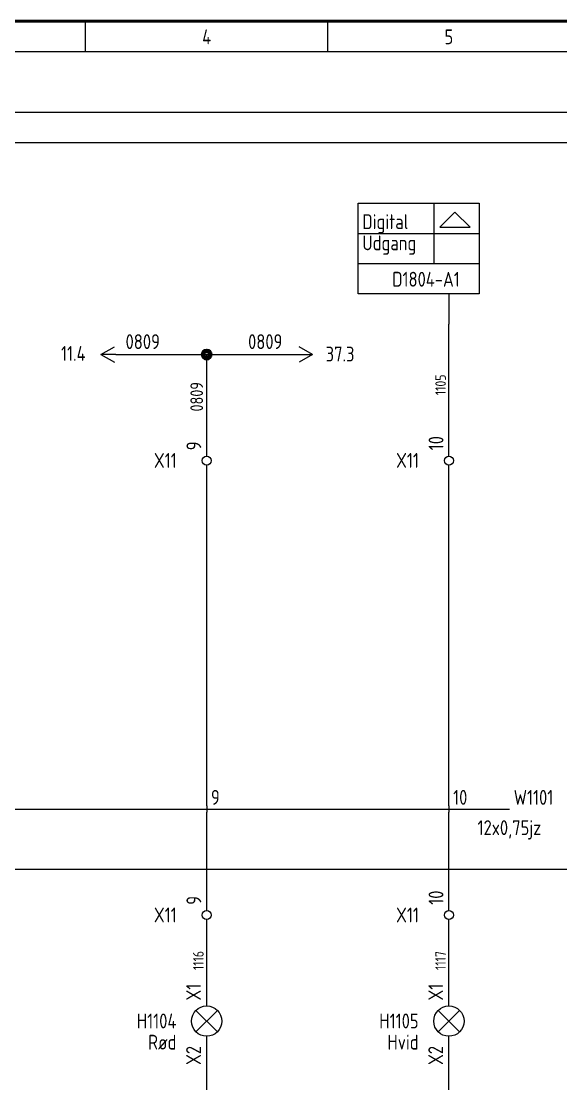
# Model space of a CAD drawing. Header units: millimetres. Extents: x 10 to 410, y 10 to 275.
# Drawn here: x 159.4 to 248.5, y 99.7 to 275 of the extents above; entities that cross this region are included whole.
import ezdxf
from ezdxf.enums import TextEntityAlignment as Align

# ---------------------------------------------------------------- set-up
doc = ezdxf.new("R2010")
doc.units = ezdxf.units.MM
doc.linetypes.add('Caddy_Solid', pattern=[0])
doc.styles.add('Caddy_Vectorfont1p', font='isocp___.ttf', dxfattribs={"width": 0.9})

# ---------------------------------------------------------------- blocks, each defined once
blk = doc.blocks.new('Blk1')
at = {"linetype": 'Caddy_Solid', "lineweight": 50}
blk.add_line((10, 275), (410, 275), dxfattribs=at)
at = {"linetype": 'Caddy_Solid', "lineweight": 25}
for p, q in [((170, 270), (170, 275)), ((210, 270), (210, 275)), ((15, 270), (405, 270))]:
    blk.add_line(p, q, dxfattribs=at)
at = {"lineweight": 25, "style": 'Caddy_Vectorfont1p', "width": 0.9}
for s, p in [('4', (190, 271.2)), ('5', (230, 271.2))]:
    blk.add_text(s, height=2.45, dxfattribs=at).set_placement(p, align=Align.CENTER)
blk = doc.blocks.new('Blk23')
at = {"linetype": 'Caddy_Solid', "lineweight": 25}
for p, q in [((190, 112.5), (190, 115)), ((188.23, 111.77), (191.77, 108.23)), ((188.23, 108.23), (191.77, 111.77)), ((190, 105), (190, 107.5))]:
    blk.add_line(p, q, dxfattribs=at)
blk.add_circle((190, 110), 2.5, dxfattribs=at)
at = {"lineweight": 25, "style": 'Caddy_Vectorfont1p', "width": 0.9}
blk.add_attdef('$TAG175000_00', (189.05, 113.4), '', height=2.45, rotation=90, dxfattribs=at)
at = {"lineweight": 25, "style": 'Caddy_Vectorfont1p', "width": 0.9, "flags": 1}
for tag, p in [('$TAG140020', (185, 115.8)), ('$TAG140050', (185, 112.3)), ('$TAG160040', (185, 101.8))]:
    blk.add_attdef(tag, text='', height=2.45, dxfattribs=at).set_placement(p, align=Align.RIGHT)
at = {"lineweight": 25, "style": 'Caddy_Vectorfont1p', "width": 0.9}
for tag, p in [('$TAG160010', (185, 108.8)), ('$TAG160030', (185, 105.3))]:
    blk.add_attdef(tag, text='', height=2.45, dxfattribs=at).set_placement(p, align=Align.RIGHT)
blk.add_attdef('$TAG175000_01', text='', height=2.45, rotation=90, dxfattribs=at).set_placement((189.05, 105.9), align=Align.RIGHT)
blk = doc.blocks.new('Blk24')
at = {"linetype": 'Caddy_Solid', "lineweight": 25}
for p, q in [((172.5, 220), (174.75, 221.25)), ((172.5, 220), (174.75, 218.75)), ((175, 220), (172.5, 220))]:
    blk.add_line(p, q, dxfattribs=at)
at = {"lineweight": 25, "style": 'Caddy_Vectorfont1p', "width": 0.9, "flags": 1}
for tag, p in [('$TAG140020', (176.6, 227.9)), ('$TAG140050', (176.6, 224.4))]:
    blk.add_attdef(tag, p, '', height=2.45, dxfattribs=at)
at = {"lineweight": 25, "style": 'Caddy_Vectorfont1p', "width": 0.9}
blk.add_attdef('$TAG160010', (176.6, 220.9), '', height=2.45, dxfattribs=at)
blk.add_attdef('$TAG160500', text='', height=2.45, dxfattribs=at).set_placement((170, 218.95), align=Align.RIGHT)
blk = doc.blocks.new('Blk35')
at = {"linetype": 'Caddy_Solid', "lineweight": 25}
for p, q in [((190, 203.25), (190, 205)), ((190, 200), (190, 201.75))]:
    blk.add_line(p, q, dxfattribs=at)
blk.add_circle((190, 202.5), 0.75, dxfattribs=at)
at = {"lineweight": 25, "style": 'Caddy_Vectorfont1p', "width": 0.9}
blk.add_attdef('$TAG160400', (189.1, 204.2), '', height=2.45, rotation=90, dxfattribs=at)
at = {"lineweight": 25, "style": 'Caddy_Vectorfont1p', "width": 0.9, "flags": 1}
blk.add_attdef('$TAG160410', (192.6, 204.2), '', height=2.45, rotation=90, dxfattribs=at)
for tag, p in [('$TAG140020', (185.05, 208.3)), ('$TAG140050', (185.05, 204.8)), ('$TAG160030', (185.05, 197.8)), ('$TAG160040', (185.05, 192.8))]:
    blk.add_attdef(tag, text='', height=2.45, dxfattribs=at).set_placement(p, align=Align.RIGHT)
at = {"lineweight": 25, "style": 'Caddy_Vectorfont1p', "width": 0.9}
blk.add_attdef('$TAG160010', text='', height=2.45, dxfattribs=at).set_placement((185.05, 201.3), align=Align.RIGHT)
blk = doc.blocks.new('Blk36')
at = {"linetype": 'Caddy_Solid', "lineweight": 25}
for p, q in [((230, 112.5), (230, 115)), ((228.23, 111.77), (231.77, 108.23)), ((228.23, 108.23), (231.77, 111.77)), ((230, 105), (230, 107.5))]:
    blk.add_line(p, q, dxfattribs=at)
blk.add_circle((230, 110), 2.5, dxfattribs=at)
at = {"lineweight": 25, "style": 'Caddy_Vectorfont1p', "width": 0.9}
blk.add_attdef('$TAG175000_00', (229.05, 113.4), '', height=2.45, rotation=90, dxfattribs=at)
at = {"lineweight": 25, "style": 'Caddy_Vectorfont1p', "width": 0.9, "flags": 1}
for tag, p in [('$TAG140020', (225, 115.8)), ('$TAG140050', (225, 112.3)), ('$TAG160040', (225, 101.8))]:
    blk.add_attdef(tag, text='', height=2.45, dxfattribs=at).set_placement(p, align=Align.RIGHT)
at = {"lineweight": 25, "style": 'Caddy_Vectorfont1p', "width": 0.9}
for tag, p in [('$TAG160010', (225, 108.8)), ('$TAG160030', (225, 105.3))]:
    blk.add_attdef(tag, text='', height=2.45, dxfattribs=at).set_placement(p, align=Align.RIGHT)
blk.add_attdef('$TAG175000_01', text='', height=2.45, rotation=90, dxfattribs=at).set_placement((229.05, 105.9), align=Align.RIGHT)
blk = doc.blocks.new('Blk37')
at = {"linetype": 'Caddy_Solid', "lineweight": 25}
for p, q in [((230, 203.25), (230, 205)), ((230, 200), (230, 201.75))]:
    blk.add_line(p, q, dxfattribs=at)
blk.add_circle((230, 202.5), 0.75, dxfattribs=at)
at = {"lineweight": 25, "style": 'Caddy_Vectorfont1p', "width": 0.9}
blk.add_attdef('$TAG160400', (229.1, 204.2), '', height=2.45, rotation=90, dxfattribs=at)
at = {"lineweight": 25, "style": 'Caddy_Vectorfont1p', "width": 0.9, "flags": 1}
blk.add_attdef('$TAG160410', (232.6, 204.2), '', height=2.45, rotation=90, dxfattribs=at)
for tag, p in [('$TAG140020', (225.05, 208.3)), ('$TAG140050', (225.05, 204.8)), ('$TAG160030', (225.05, 197.8)), ('$TAG160040', (225.05, 192.8))]:
    blk.add_attdef(tag, text='', height=2.45, dxfattribs=at).set_placement(p, align=Align.RIGHT)
at = {"lineweight": 25, "style": 'Caddy_Vectorfont1p', "width": 0.9}
blk.add_attdef('$TAG160010', text='', height=2.45, dxfattribs=at).set_placement((225.05, 201.3), align=Align.RIGHT)
blk = doc.blocks.new('Blk39')
at = {"linetype": 'Caddy_Solid', "lineweight": 25}
for p, q in [((215, 245), (235, 245)), ((215, 230), (215, 245)), ((235, 245), (235, 230)), ((235, 230), (215, 230))]:
    blk.add_line(p, q, dxfattribs=at)
blk = doc.blocks.new('Blk38')
at = {"linetype": 'Caddy_Solid', "lineweight": 25}
for p, q in [((227.5, 245), (227.5, 235)), ((231, 243.5), (228.5, 241)), ((233.5, 241), (231, 243.5)), ((228.5, 241), (233.5, 241)), ((215, 240), (235, 240)), ((215, 235), (235, 235)), ((230, 230), (230, 225))]:
    blk.add_line(p, q, dxfattribs=at)
blk.add_blockref('Blk39', (0, 0, 1))
at = {"lineweight": 25, "style": 'Caddy_Vectorfont1p', "width": 0.9}
for s, p in [('Digital', (215.7, 240.7)), ('Udgang', (215.7, 237.2))]:
    blk.add_text(s, height=2.45, dxfattribs=at).set_placement(p)
at = {"lineweight": 25, "style": 'Caddy_Vectorfont1p', "width": 0.9, "flags": 1}
blk.add_attdef('$TAG160010', text='', height=2.45, dxfattribs=at).set_placement((208.46, 235.55), align=Align.RIGHT)
at = {"lineweight": 25, "style": 'Caddy_Vectorfont1p', "width": 0.9}
for tag, p in [('$TAG175100', (231.8, 231.2)), ('$TAG175110', (211.8, 228.7)), ('$TAG175120', (211.8, 225.2)), ('$TAG160500', (208.46, 221.55))]:
    blk.add_attdef(tag, text='', height=2.45, dxfattribs=at).set_placement(p, align=Align.RIGHT)
blk.add_attdef('$TAG175000_00', text='', height=2.45, rotation=90, dxfattribs=at).set_placement((229.05, 225.9), align=Align.RIGHT)
blk = doc.blocks.new('Blk48')
at = {"linetype": 'Caddy_Solid', "lineweight": 25}
for p, q in [((190, 128.25), (190, 130)), ((190, 125), (190, 126.75))]:
    blk.add_line(p, q, dxfattribs=at)
blk.add_circle((190, 127.5), 0.75, dxfattribs=at)
at = {"lineweight": 25, "style": 'Caddy_Vectorfont1p', "width": 0.9}
blk.add_attdef('$TAG160400', (189.1, 129.2), '', height=2.45, rotation=90, dxfattribs=at)
at = {"lineweight": 25, "style": 'Caddy_Vectorfont1p', "width": 0.9, "flags": 1}
blk.add_attdef('$TAG160410', (192.6, 129.2), '', height=2.45, rotation=90, dxfattribs=at)
for tag, p in [('$TAG140020', (185.05, 133.3)), ('$TAG140050', (185.05, 129.8)), ('$TAG160030', (185.05, 122.8)), ('$TAG160040', (185.05, 117.8))]:
    blk.add_attdef(tag, text='', height=2.45, dxfattribs=at).set_placement(p, align=Align.RIGHT)
at = {"lineweight": 25, "style": 'Caddy_Vectorfont1p', "width": 0.9}
blk.add_attdef('$TAG160010', text='', height=2.45, dxfattribs=at).set_placement((185.05, 126.3), align=Align.RIGHT)
blk = doc.blocks.new('Blk49')
at = {"linetype": 'Caddy_Solid', "lineweight": 25}
for p, q in [((230, 128.25), (230, 130)), ((230, 125), (230, 126.75))]:
    blk.add_line(p, q, dxfattribs=at)
blk.add_circle((230, 127.5), 0.75, dxfattribs=at)
at = {"lineweight": 25, "style": 'Caddy_Vectorfont1p', "width": 0.9}
blk.add_attdef('$TAG160400', (229.1, 129.2), '', height=2.45, rotation=90, dxfattribs=at)
at = {"lineweight": 25, "style": 'Caddy_Vectorfont1p', "width": 0.9, "flags": 1}
blk.add_attdef('$TAG160410', (232.6, 129.2), '', height=2.45, rotation=90, dxfattribs=at)
for tag, p in [('$TAG140020', (225.05, 133.3)), ('$TAG140050', (225.05, 129.8)), ('$TAG160030', (225.05, 122.8)), ('$TAG160040', (225.05, 117.8))]:
    blk.add_attdef(tag, text='', height=2.45, dxfattribs=at).set_placement(p, align=Align.RIGHT)
at = {"lineweight": 25, "style": 'Caddy_Vectorfont1p', "width": 0.9}
blk.add_attdef('$TAG160010', text='', height=2.45, dxfattribs=at).set_placement((225.05, 126.3), align=Align.RIGHT)
blk = doc.blocks.new('Blk58')
at = {"linetype": 'Caddy_Solid', "lineweight": 25}
blk.add_line((190, 145.5), (190, 144.5), dxfattribs=at)
at = {"lineweight": 25, "style": 'Caddy_Vectorfont1p', "width": 0.9}
blk.add_attdef('$TAG160210', (190.7, 145.7), '', height=2.45, dxfattribs=at)
at = {"lineweight": 25, "style": 'Caddy_Vectorfont1p', "width": 0.9, "flags": 1}
for tag, p in [('$TAG160010', (240.7, 145.7)), ('$TAG160220', (190.7, 140.7)), ('$TAG160030', (240.7, 140.7)), ('$TAG160230', (190.7, 135.7)), ('$TAG160200', (240.7, 135.7)), ('$TAG160040', (240.7, 130.7)), ('$TAG160101', (240.7, 125.7))]:
    blk.add_attdef(tag, p, '', height=2.45, dxfattribs=at)
blk = doc.blocks.new('Blk59')
at = {"linetype": 'Caddy_Solid', "lineweight": 25}
blk.add_line((230, 145.5), (230, 144.5), dxfattribs=at)
at = {"lineweight": 25, "style": 'Caddy_Vectorfont1p', "width": 0.9}
for tag, p in [('$TAG160210', (230.7, 145.7)), ('$TAG160010', (240.7, 145.7)), ('$TAG160030', (240.7, 140.7)), ('$TAG160200', (240.7, 135.7))]:
    blk.add_attdef(tag, p, '', height=2.45, dxfattribs=at)
at = {"lineweight": 25, "style": 'Caddy_Vectorfont1p', "width": 0.9, "flags": 1}
for tag, p in [('$TAG160220', (230.7, 140.7)), ('$TAG160230', (230.7, 135.7)), ('$TAG160040', (240.7, 130.7)), ('$TAG160101', (240.7, 125.7))]:
    blk.add_attdef(tag, p, '', height=2.45, dxfattribs=at)
blk = doc.blocks.new('Blk60')
at = {"linetype": 'Caddy_Solid', "lineweight": 25}
for p, q in [((207.5, 220), (205.25, 221.25)), ((205, 220), (207.5, 220)), ((207.5, 220), (205.25, 218.75))]:
    blk.add_line(p, q, dxfattribs=at)
at = {"lineweight": 25, "style": 'Caddy_Vectorfont1p', "width": 0.9, "flags": 1}
for tag, p in [('$TAG140020', (202.5, 227.9)), ('$TAG140050', (202.5, 224.4))]:
    blk.add_attdef(tag, text='', height=2.45, dxfattribs=at).set_placement(p, align=Align.RIGHT)
at = {"lineweight": 25, "style": 'Caddy_Vectorfont1p', "width": 0.9}
blk.add_attdef('$TAG160010', text='', height=2.45, dxfattribs=at).set_placement((202.5, 220.9), align=Align.RIGHT)
blk.add_attdef('$TAG160500', (209.65, 218.85), '', height=2.45, dxfattribs=at)

msp = doc.modelspace()

# ---------------------------------------------------------------- linework, layer by layer
at = {"linetype": 'Caddy_Solid', "lineweight": 25}
for p, q in [((70, 260), (392.5, 260)), ((75, 255), (392.5, 255)), ((230, 205), (230, 225)), ((175, 220), (190, 220)), ((190, 205), (190, 220)), ((190, 220), (205, 220)), ((190, 145.5), (190, 200)), ((230, 145.5), (230, 200)), ((55, 145), (240, 145)), ((190, 130), (190, 144.5)), ((230, 130), (230, 144.5)), ((255, 135), (30, 135)), ((190, 115), (190, 125)), ((230, 115), (230, 125)), ((190, 90), (190, 105)), ((230, 90), (230, 105))]:
    msp.add_line(p, q, dxfattribs=at)
at = {"lineweight": 40}
for radius in [0.8, 0.6, 0.4]:
    msp.add_circle((190, 220), radius, dxfattribs=at)

# ---------------------------------------------------------------- block references
msp.add_blockref('Blk1', (0, 0, 1))
ref = msp.add_blockref('Blk38', (0, 0, 1))
ref.add_attrib('$TAG175100', 'D1804-A1', dxfattribs={"lineweight": 25, "height": 2.45, "style": 'Caddy_Vectorfont1p', "width": 0.9}).set_placement((231.8, 231.2), align=Align.RIGHT)
ref = msp.add_blockref('Blk24', (0, 0, 1))
ref.add_attrib('$TAG160010', '0809', (176.6, 220.9), dxfattribs={"lineweight": 25, "height": 2.45, "style": 'Caddy_Vectorfont1p', "width": 0.9})
ref.add_attrib('$TAG160500', '11.4', dxfattribs={"lineweight": 25, "height": 2.45, "style": 'Caddy_Vectorfont1p', "width": 0.9}).set_placement((170, 218.95), align=Align.RIGHT)
ref = msp.add_blockref('Blk60', (0, 0, 1))
ref.add_attrib('$TAG160010', '0809', dxfattribs={"lineweight": 25, "height": 2.45, "style": 'Caddy_Vectorfont1p', "width": 0.9}).set_placement((202.5, 220.9), align=Align.RIGHT)
ref.add_attrib('$TAG160500', '37.3', (209.65, 218.85), dxfattribs={"lineweight": 25, "height": 2.45, "style": 'Caddy_Vectorfont1p', "width": 0.9})
ref = msp.add_blockref('Blk35', (0, 0, 1))
ref.add_attrib('$TAG160010', 'X11', dxfattribs={"lineweight": 25, "height": 2.45, "style": 'Caddy_Vectorfont1p', "width": 0.9}).set_placement((185.05, 201.3), align=Align.RIGHT)
ref.add_attrib('$TAG160400', '9', (189.1, 204.2), dxfattribs={"lineweight": 25, "height": 2.45, "rotation": 90, "style": 'Caddy_Vectorfont1p', "width": 0.9})
ref = msp.add_blockref('Blk37', (0, 0, 1))
ref.add_attrib('$TAG160010', 'X11', dxfattribs={"lineweight": 25, "height": 2.45, "style": 'Caddy_Vectorfont1p', "width": 0.9}).set_placement((225.05, 201.3), align=Align.RIGHT)
ref.add_attrib('$TAG160400', '10', (229.1, 204.2), dxfattribs={"lineweight": 25, "height": 2.45, "rotation": 90, "style": 'Caddy_Vectorfont1p', "width": 0.9})
ref = msp.add_blockref('Blk58', (0, 0, 1))
ref.add_attrib('$TAG160210', '9', (190.7, 145.7), dxfattribs={"lineweight": 25, "height": 2.45, "style": 'Caddy_Vectorfont1p', "width": 0.9})
ref = msp.add_blockref('Blk59', (0, 0, 1))
ref.add_attrib('$TAG160010', 'W1101', (240.7, 145.7), dxfattribs={"lineweight": 25, "height": 2.45, "style": 'Caddy_Vectorfont1p', "width": 0.9})
ref.add_attrib('$TAG160210', '10', (230.7, 145.7), dxfattribs={"lineweight": 25, "height": 2.45, "style": 'Caddy_Vectorfont1p', "width": 0.9})
ref = msp.add_blockref('Blk48', (0, 0, 1))
ref.add_attrib('$TAG160010', 'X11', dxfattribs={"lineweight": 25, "height": 2.45, "style": 'Caddy_Vectorfont1p', "width": 0.9}).set_placement((185.05, 126.3), align=Align.RIGHT)
ref.add_attrib('$TAG160400', '9', (189.1, 129.2), dxfattribs={"lineweight": 25, "height": 2.45, "rotation": 90, "style": 'Caddy_Vectorfont1p', "width": 0.9})
ref = msp.add_blockref('Blk49', (0, 0, 1))
ref.add_attrib('$TAG160010', 'X11', dxfattribs={"lineweight": 25, "height": 2.45, "style": 'Caddy_Vectorfont1p', "width": 0.9}).set_placement((225.05, 126.3), align=Align.RIGHT)
ref.add_attrib('$TAG160400', '10', (229.1, 129.2), dxfattribs={"lineweight": 25, "height": 2.45, "rotation": 90, "style": 'Caddy_Vectorfont1p', "width": 0.9})
ref = msp.add_blockref('Blk23', (0, 0, 1))
ref.add_attrib('$TAG160010', 'H1104', dxfattribs={"lineweight": 25, "height": 2.45, "style": 'Caddy_Vectorfont1p', "width": 0.9}).set_placement((185, 108.8), align=Align.RIGHT)
ref.add_attrib('$TAG160030', 'Rød', dxfattribs={"lineweight": 25, "height": 2.45, "style": 'Caddy_Vectorfont1p', "width": 0.9}).set_placement((185, 105.3), align=Align.RIGHT)
ref.add_attrib('$TAG175000_00', 'X1', (189.05, 113.4), dxfattribs={"lineweight": 25, "height": 2.45, "rotation": 90, "style": 'Caddy_Vectorfont1p', "width": 0.9})
ref.add_attrib('$TAG175000_01', 'X2', dxfattribs={"lineweight": 25, "height": 2.45, "rotation": 90, "style": 'Caddy_Vectorfont1p', "width": 0.9}).set_placement((189.05, 105.9), align=Align.RIGHT)
ref = msp.add_blockref('Blk36', (0, 0, 1))
ref.add_attrib('$TAG160010', 'H1105', dxfattribs={"lineweight": 25, "height": 2.45, "style": 'Caddy_Vectorfont1p', "width": 0.9}).set_placement((225, 108.8), align=Align.RIGHT)
ref.add_attrib('$TAG160030', 'Hvid', dxfattribs={"lineweight": 25, "height": 2.45, "style": 'Caddy_Vectorfont1p', "width": 0.9}).set_placement((225, 105.3), align=Align.RIGHT)
ref.add_attrib('$TAG175000_00', 'X1', (229.05, 113.4), dxfattribs={"lineweight": 25, "height": 2.45, "rotation": 90, "style": 'Caddy_Vectorfont1p', "width": 0.9})
ref.add_attrib('$TAG175000_01', 'X2', dxfattribs={"lineweight": 25, "height": 2.45, "rotation": 90, "style": 'Caddy_Vectorfont1p', "width": 0.9}).set_placement((229.05, 105.9), align=Align.RIGHT)

# ---------------------------------------------------------------- texts
at = {"lineweight": 25, "style": 'Caddy_Vectorfont1p', "width": 0.9}
for s, p in [('1105', (229.5, 215)), ('1116', (189.5, 120)), ('1117', (229.5, 120))]:
    msp.add_text(s, height=1.75, rotation=90, dxfattribs=at).set_placement(p, align=Align.CENTER)
msp.add_text('0809', height=2.1, rotation=90, dxfattribs=at).set_placement((189.4, 210.6))
msp.add_text('12x0,75jz', height=2.45, dxfattribs=at).set_placement((240, 140.7), align=Align.CENTER)

doc.saveas('drawing.dxf')
